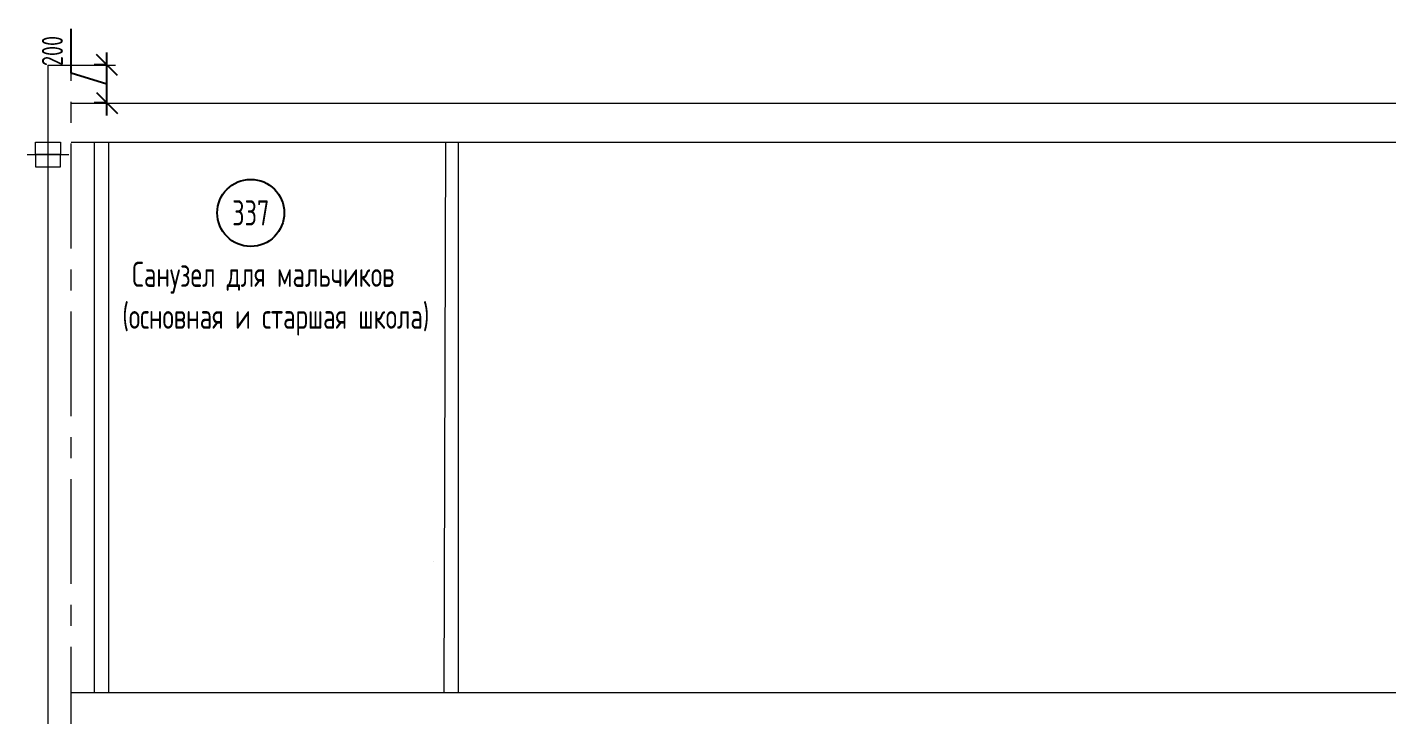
# Model space of a CAD drawing. Header units: millimetres. Extents: x -8689834 to 9419935, y -284943 to 166066.
# Drawn here: x -233343 to -217139, y -262890 to -254691 of the extents above; entities that cross this region are included whole.
import ezdxf
from ezdxf.enums import TextEntityAlignment as Align

# ---------------------------------------------------------------- set-up
doc = ezdxf.new("R2010")
doc.units = ezdxf.units.MM
doc.header["$MEASUREMENT"] = 0
doc.linetypes.add('CENTER', pattern=[2, 1.25, -0.25, 0.25, -0.25])
doc.layers.get('0').update_dxf_attribs({"color": 250, "lineweight": 9})
for name, color, linetype in [('PDF _0', 7, 'Continuous'), ('PDF __ВК-В1', 5, 'Continuous'), ('PDF __ВК-переход на SML', 3, 'Continuous'), ('PDF __ВК-противопожарные муфты', 1, 'Continuous'), ('PDF __ВК-размеры', 7, 'Continuous'), ('PDF __ВК-стены', 7, 'Continuous'), ('АР_Таблицы', 250, 'Continuous')]:
    doc.layers.add(name, color=color, linetype=linetype)
for name, color, linetype, lineweight in [('АР_Маркер экспликации', 239, 'Continuous', 13), ('АР_Номер помещения', 1, 'Continuous', 25), ('АР_Оси', 195, 'Continuous', 9), ('АР_Оси размеры', 164, 'Continuous', 9), ('АР_Помещения_площадь', 19, 'Continuous', 9)]:
    doc.layers.add(name, color=color, linetype=linetype, lineweight=lineweight)
doc.styles.add('ISOCPEUR', font='isocpeur.ttf', dxfattribs={"width": 0.7})
doc.styles.get("Standard").update_dxf_attribs({"font": 'isocpeur.ttf', "width": 0.7})
doc.styles.add('ГОСТ 2.304', font='isocpeur.ttf', dxfattribs={"width": 0.7})
doc.dimstyles.new('СПДС', dxfattribs={"dimscale": 100, "dimtxt": 2.5, "dimasz": 2.5, "dimexe": 1.5, "dimexo": 0, "dimgap": 1, "dimtad": 1, "dimdec": 0, "dimrnd": 1, "dimtxsty": 'ГОСТ 2.304', "dimblk": 'OBLIQUE', "dimcen": 2.5, "dimdle": 1.5, "dimadec": 0, "dimazin": 2, "dimtfac": 0.75, "dimtdec": 0, "dimtmove": 1, "dimatfit": 3, "dimfxl": 1, "dimtolj": 1, "dimarcsym": 1})

# ---------------------------------------------------------------- blocks, each defined once
blk = doc.blocks.new('*U1954')
at = {"layer": 'АР_Номер помещения', "color": 7}
blk.add_circle((-15720, 4793), 400, dxfattribs=at)
at = {"layer": 'АР_Помещения_площадь', "color": 7}
blk.add_line((-13545, 633), (-13545, 633), dxfattribs=at)
at = {"color": 7, "style": 'ISOCPEUR', "width": 0.7, "flags": 1}
blk.add_attdef('КАТЕГОРИЯ', (-499, -2092), '', height=250, dxfattribs=at)
at = {"layer": 'АР_Номер помещения', "color": 7, "style": 'ISOCPEUR', "width": 0.7}
blk.add_attdef('НОМЕР_ПОМЕЩЕНИЯ', text='', height=300, dxfattribs=at).set_placement((-15720, 4793), align=Align.MIDDLE_CENTER)
at = {"layer": 'АР_Помещения_площадь', "color": 7, "lineweight": 30, "width": 0.7, "flags": 104}
blk.add_attdef('ИМЯ_ПОМЕЩЕНИЯ', text='', height=100, dxfattribs=at).set_placement((158, 1217), align=Align.MIDDLE_CENTER)
at = {"layer": 'АР_Помещения_площадь', "color": 7, "style": 'ISOCPEUR', "width": 0.7}
blk.add_attdef('ПЛОЩАДЬ_ПОМЕЩЕНИЯ', text='', height=200, dxfattribs=at).set_placement((-13540, 880), align=Align.MIDDLE_RIGHT)
blk = doc.blocks.new('_Oblique')
at = {"color": 0, "linetype": 'ByBlock', "lineweight": -2}
blk.add_line((-0.5, -0.5), (0.5, 0.5), dxfattribs=at)
blk = doc.blocks.new('*D2066')
at = {"layer": 'АР_Оси размеры', "color": 0, "lineweight": -2, "ltscale": 100, "transparency": 16777216}
for p, q in [((-232818, -255241), (-232818, -254709)), ((-232393, -255745), (-232393, -254992)), ((-232393, -255142), (-232543, -255142)), ((-232393, -255369), (-232818, -255241)), ((-232393, -255595), (-232543, -255595))]:
    blk.add_line(p, q, dxfattribs=at)
at = {"layer": 'АР_Оси размеры', "color": 0, "lineweight": -2, "ltscale": 100, "transparency": 16777216, "xscale": 250, "yscale": 250, "zscale": 250}
for p, rotation in [((-232393, -255142), 90), ((-232393, -255595), 270)]:
    blk.add_blockref('_Oblique', p, dxfattribs=dict(at, rotation=rotation))
at = {"layer": 'АР_Оси размеры', "color": 0, "lineweight": 13, "ltscale": 100, "transparency": 16777216, "insert": (-233043, -254975), "char_height": 250, "attachment_point": 5, "rotation": 90, "style": 'ГОСТ 2.304'}
blk.add_mtext('\\A1;200', dxfattribs=at)

msp = doc.modelspace()

# ---------------------------------------------------------------- linework, layer by layer
at = {"layer": 'PDF _0', "lineweight": 13}
msp.add_lwpolyline([(-232291.3, -255244), (-232494.5, -255040.8)], dxfattribs=at)
at = {"layer": 'PDF __ВК-В1', "color": 30, "lineweight": 13, "true_color": 0xf26722}
for points in [[(-233091.3, -261816.8), (-233092.7, -255142.4)], [(-233091.7, -272368), (-233091.3, -261816.8)]]:
    msp.add_lwpolyline(points, dxfattribs=at)
at = {"layer": 'PDF __ВК-переход на SML', "lineweight": 13}
msp.add_lwpolyline([(-233245.8, -256061), (-232945.2, -256061), (-232945.2, -256209.2), (-233245.8, -256209.2)], close=True, dxfattribs=at)
at = {"layer": 'PDF __ВК-противопожарные муфты', "lineweight": 13}
for points in [[(-233343.1, -256209.2), (-233097.6, -256209.2), (-232847.9, -256209.2)], [(-233245.8, -256209.2), (-233245.8, -256357.3), (-232945.2, -256357.3), (-232945.2, -256209.2)]]:
    msp.add_lwpolyline(points, dxfattribs=at)
at = {"layer": 'PDF __ВК-размеры', "lineweight": 13}
msp.add_lwpolyline([(-233095.6, -255142.4), (-232291.3, -255142.4)], dxfattribs=at)
at = {"layer": 'PDF __ВК-стены', "color": 18, "lineweight": 13, "true_color": 0x000000}
for points in [[(-232820.5, -255595.4), (-201102.6, -255595.4)], [(-232820.5, -256061), (-201102.6, -256061)], [(-232545, -256061), (-232545, -262625.6)], [(-232375.7, -256061), (-232375.7, -262625.6)], [(-228358.3, -256061), (-228377.3, -262632.8)], [(-228208, -256061), (-228208, -262632.8)], [(-232820.5, -262625.6), (-201102.6, -262625.6)]]:
    msp.add_lwpolyline(points, dxfattribs=at)
at = {"layer": 'АР_Оси', "color": 18, "linetype": 'CENTER', "lineweight": 13, "ltscale": 1000, "true_color": 0x000000}
msp.add_line((-232820.5, -279329.7), (-232820.5, -254982.7), dxfattribs=at)

# ---------------------------------------------------------------- block references
at = {"layer": 'АР_Маркер экспликации', "color": 7, "lineweight": 13}
ref = msp.add_blockref('*U1954', (-214959, -261698.4), dxfattribs=at)
ref.add_attrib('НОМЕР_ПОМЕЩЕНИЯ', '337', dxfattribs={"layer": 'АР_Номер помещения', "color": 7, "height": 300, "style": 'ISOCPEUR', "width": 0.7}).set_placement((-230678.8, -256905), align=Align.MIDDLE_CENTER)

# ---------------------------------------------------------------- texts
at = {"layer": 'АР_Таблицы', "lineweight": 13, "ltscale": 100, "insert": (-232627.8, -257928.3), "char_height": 300, "width": 4196.36, "attachment_point": 4, "style": 'ISOCPEUR'}
msp.add_mtext('\\pxi-1,l1,qc,t1,5;Санузел для мальчиков (основная и старшая школа)', dxfattribs=at)

# ---------------------------------------------------------------- dimensions: what is measured, and where the dimension line sits
at = {"layer": 'АР_Оси размеры', "color": 18, "lineweight": 13, "ltscale": 100, "true_color": 0x000000}
dim = msp.add_linear_dim(base=(-232392.9, -255142.4), p1=(-232392.9, -255595.4), p2=(-232392.9, -255142.4), angle=90, text='200', dimstyle='СПДС', dxfattribs=at)
dim.commit()
dim.dimension.update_dxf_attribs({"geometry": '*D2066', "text_midpoint": (-233042.9, -255141.4)})

doc.saveas('drawing.dxf')
